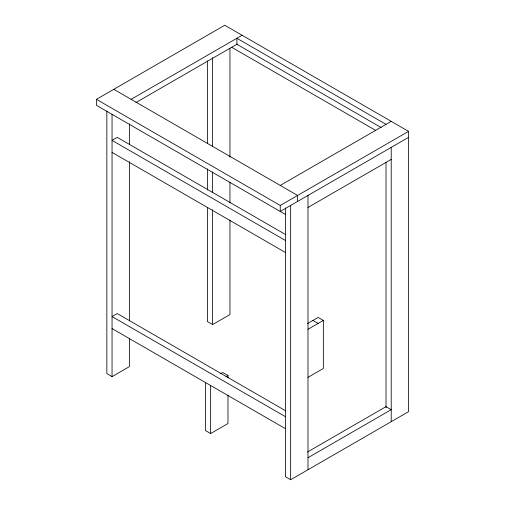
<?xml version="1.0" encoding="UTF-8"?>
<svg xmlns="http://www.w3.org/2000/svg" width="505" height="505" viewBox="0 0 505 505"><rect width="100%" height="100%" fill="white"/><g stroke="black" fill="none" stroke-linecap="round" stroke-linejoin="round"><path stroke-width="0.76" d="M285.445 214.455L96.442 105.337L96.442 99.334L224.757 25.25L408.558 131.363L408.558 411.676L290.646 479.75L285.445 476.745L285.445 207.959M131.123 99.334L242.097 35.262M135.889 102.584L237.331 44.017M280.243 185.423L391.217 121.358M96.442 99.334L280.243 205.447L408.558 131.363M408.558 137.373L280.243 211.456L280.243 205.447M307.987 207.448L391.217 159.397M106.845 111.157L106.845 373.637L112.047 376.635L129.387 366.624L129.387 338.249M207.416 207.404L207.416 321.578L212.618 324.582L229.958 314.571L229.958 220.085M220.748 373.656L222.768 372.488L227.976 375.493L227.976 377.854M307.545 323.547L318.137 317.424L323.339 320.429L323.339 368.486L308 377.342M225.95 376.661L227.976 375.493M308.025 329.273L323.339 320.429M205.434 382.5L205.434 430.55L210.636 433.555L227.976 423.543L227.976 395.181M307.558 451.962L386.016 406.67L391.217 409.675L307.987 457.726M386.016 124.356L236.895 38.266L236.895 44.27L381.25 127.613M231.58 47.211L375.625 130.372M113.783 89.322L297.584 195.435L297.584 201.445M285.868 234.724L117.248 137.373L112.047 140.377L285.445 240.487M112.047 152.39L285.445 252.5M312.936 320.429L318.137 323.434M285.868 410.918L117.248 313.567L112.047 316.572L285.445 416.682M112.047 328.585L285.445 428.695M391.217 147.384L391.217 421.688M386.016 162.509L386.016 407.649M307.987 195.435L307.987 469.738M290.646 205.447L290.646 479.75M229.958 48.436L229.958 157.093M229.958 182.286L229.958 202.764M212.618 57.658L212.618 146.633M212.618 171.826L212.618 192.298M212.618 209.619L212.618 324.582M210.636 385.504L210.636 433.555M207.416 60.953L207.416 143.628M207.416 168.821L207.416 190.082M129.387 123.851L129.387 144.348M129.387 161.688L129.387 320.909M112.047 114.155L112.047 376.635"/></g></svg>
